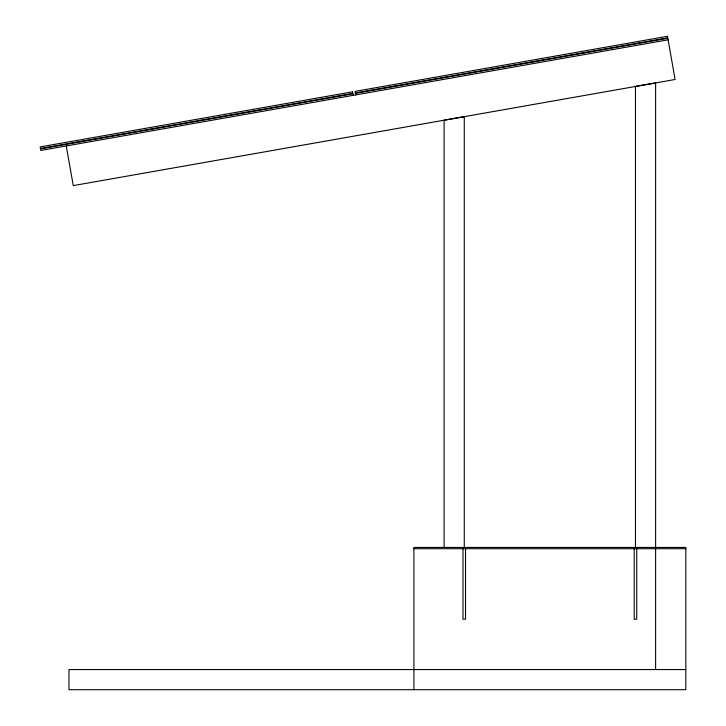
<?xml version="1.0" encoding="UTF-8"?>
<svg xmlns="http://www.w3.org/2000/svg" width="726" height="726" viewBox="0 0 726 726"><rect width="100%" height="100%" fill="white"/><g stroke="black" fill="none" stroke-linecap="round" stroke-linejoin="round"><path stroke-width="1.09" d="M668.111 39.812L40.792 150.427L40.52 148.866L352.936 93.781L353.208 95.342M413.911 548.702L685.825 548.702M685.825 669.553L68.961 669.553L68.961 689.7L685.825 689.7L685.825 547.449L413.911 547.449L413.911 689.7M355.686 94.897L355.413 93.336L667.829 38.251L675.098 79.488L73.262 185.611L66.266 145.935M655.614 547.449L655.614 82.918L635.468 86.385L635.468 547.449M655.614 548.702L655.614 669.553M636.729 548.702L636.729 619.205L634.215 619.205L634.215 548.702M465.52 548.702L465.52 619.205L463.006 619.205L463.006 548.702M464.268 547.449L464.268 116.659L444.121 120.198L444.121 547.449M352.591 91.821L40.175 146.915L40.447 148.476L352.863 93.391L352.591 91.821M667.484 36.3L355.068 91.385L355.35 92.946L667.766 37.861L667.484 36.3"/></g></svg>
